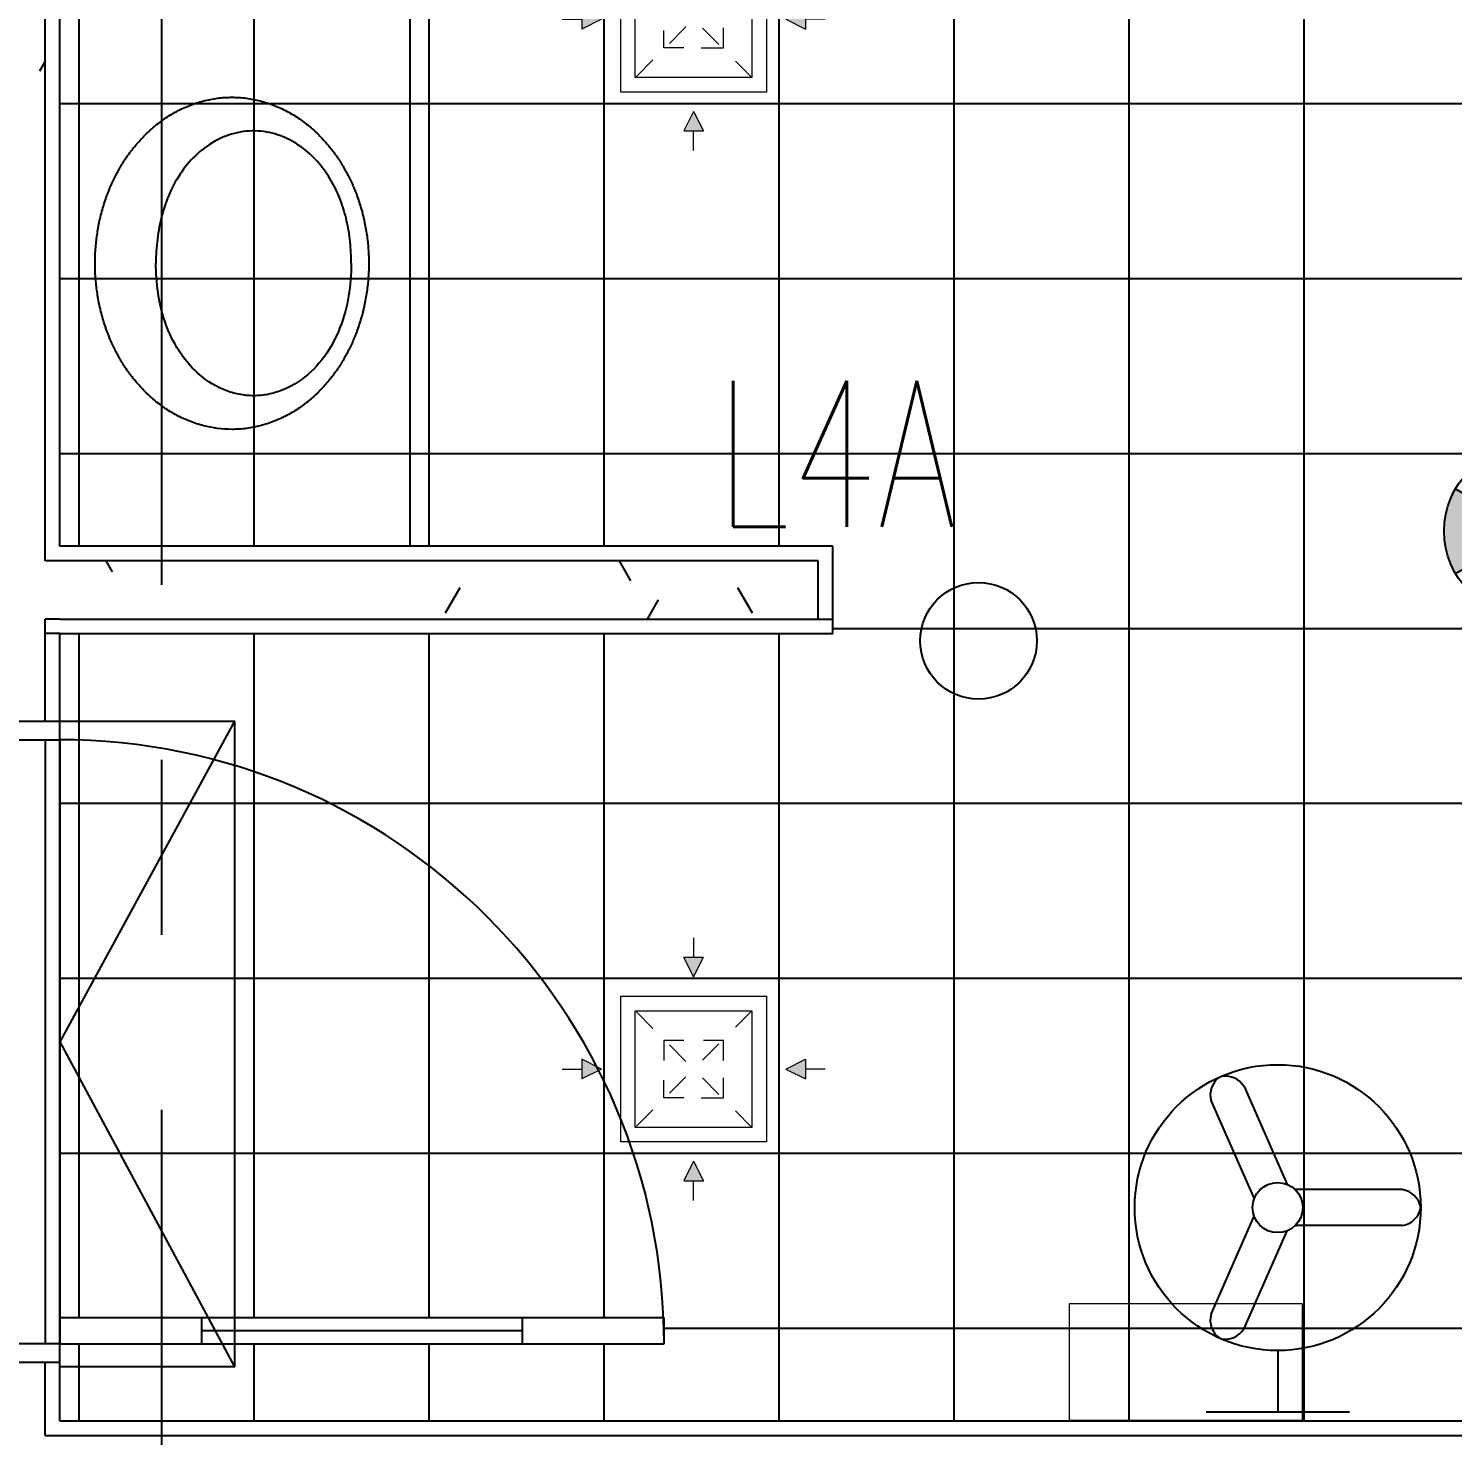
# Model space of a CAD drawing. Header units: millimetres. Extents: x -92759 to 184353, y -15225 to 86714.
# Drawn here: x -40561 to -38121, y 48741 to 51154 of the extents above; entities that cross this region are included whole.
import ezdxf

# ---------------------------------------------------------------- set-up
doc = ezdxf.new("R2010")
doc.units = ezdxf.units.MM
for name, pattern in [('Aligning Line', [3.2004, 1.6002, -1.6002]), ('HIDDEN', [0.375, 0.25, -0.125]), ('IDA - Grid Line', [2100, 1200, -300, 300, -300])]:
    doc.linetypes.add(name, pattern=pattern)
for name, color, linetype in [('0-1', 9, 'Continuous'), ('A-_DETA----_E-2', 9, 'Continuous'), ('A-_DOOR----_E', 8, 'Continuous'), ('A-_FLORPATT_H-1', 9, 'Continuous'), ('A-_WALL----_E', 8, 'Continuous'), ('A-_WALL----_H-1', 9, 'Continuous'), ('A-_WALLPRTN_E', 8, 'Continuous'), ('E-_LITG _ CKT -DB', 1, 'HIDDEN'), ('E-legend', 1, 'Continuous'), ('M-ACMV_FCU', 5, 'Continuous')]:
    doc.layers.add(name, color=color, linetype=linetype)
doc.layers.add('A-_DETA----_E-6', color=7, linetype='Continuous', true_color=0x969696)
doc.layers.add('S-_ANOTGRID_E-1', color=9, linetype='IDA - Grid Line', true_color=0x808080)
doc.layers.add('M-ACMV_Control Panel', color=7, linetype='Continuous', lineweight=25)
doc.layers.add('M-ACMV_CP_ HL', color=7, linetype='Continuous', lineweight=20)
doc.layers.add('M-ACMV_EAG', color=7, linetype='Continuous', lineweight=25, true_color=0x999900)
doc.styles.add('Simplex', font='simplex_.ttf', dxfattribs={"width": 0.7, "height": 450})
doc.styles.add('T3', font='simplex.shx', dxfattribs={"width": 0.7, "height": 300})
pattern_1 = [(0, (-11870.95, 40538.29), (609.6, 152.4), [50.292, -406.908, 50.292, -406.908, -2438.4]), (0, (-11870.95, 40538.29), (609.6, 152.4), [-914.4, 50.292, -864.108, 50.292, -406.908, -1066.8]), (0, (-11870.95, 40538.29), (609.6, 152.4), [-2286, 50.292, -254.508, 50.292, -711.708]), (120, (-11642.35, 40614.49), (-436.7823, 451.7291), [50.292, -406.908, 50.292, -406.908, -2438.4]), (120, (-11642.35, 40614.49), (-436.7823, 451.7291), [-914.4, 50.292, -864.108, 50.292, -406.908, -1066.8]), (120, (-11642.35, 40614.49), (-436.7823, 451.7291), [-2286, 50.292, -254.508, 50.292, -711.708]), (240, (-11566.15, 40919.29), (-172.8177, -604.1291), [50.292, -406.908, 50.292, -406.908, -2438.4]), (240, (-11566.15, 40919.29), (-172.8177, -604.1291), [-914.4, 50.292, -864.108, 50.292, -406.908, -1066.8]), (240, (-11566.15, 40919.29), (-172.8177, -604.1291), [-2286, 50.292, -254.508, 50.292, -711.708])]

# ---------------------------------------------------------------- blocks, each defined once
blk = doc.blocks.new('IDA - F - Single - Swing - FL - Bottom - 1100L X 2200H -TD-06-10140994-BLK8_RHH_1ST STOREY PLAN')
at = {"layer": 'A-_DOOR----_E'}
for p, q in [((518, 1098.5), (473, 1098.5)), ((473, 1098.5), (473, 62.5)), ((518, 62.5), (518, 1098.5)), ((473, 855.5), (518, 855.5)), ((495.5, 855.5), (495.5, 305.5)), ((473, 305.5), (518, 305.5)), ((-518, 62.5), (-550, 62.5)), ((-518, -62.5), (-518, 62.5)), ((473, 62.5), (518, 62.5)), ((550, 62.5), (518, 62.5)), ((518, 62.5), (518, -62.5)), ((-550, -62.5), (-518, -62.5)), ((518, -62.5), (550, -62.5))]:
    blk.add_line(p, q, dxfattribs=at)
blk.add_arc((518, 62.5), 1036, 90, 180, dxfattribs=at)
blk.add_arc((518, 62.5), 1036, 90, 180, dxfattribs=at)
blk = doc.blocks.new('255')
for p, q in [((16995.8, -25738.3), (16696, -26288.3)), ((16696, -26288.3), (16995.8, -26845.3))]:
    blk.add_line(p, q)
blk.add_lwpolyline([(16696, -25738.3), (16995.8, -25738.3), (16995.8, -26845.3), (16696, -26845.3)], close=True)
blk = doc.blocks.new('A$Cb2bf8f38')
at = {"layer": 'A-_FLORPATT_H-1'}
h = blk.add_hatch(dxfattribs=at)
h.set_pattern_fill('FP_5', color=256, style=0, pattern_type=2)
h.set_pattern_definition([(270, (4525, 18025), (300, 2e-14), []), (0, (4525, 18025), (0, 300), [])])
h.paths.add_polyline_path([(4825, 13225), (5782.3, 13225), (5782.3, 13228), (5785.5, 13228), (5787, 13263), (5787.6, 13262), (5789.6, 13264.1), (5790.2, 13264.5), (5788.2, 13268.3), (5787.4, 13269), (5789.5, 13274.2), (5791.4, 13275), (5796.2, 13277.6), (5796.5, 13278.9), (5796.2, 13282), (5793.2, 13283.4), (5798.3, 13285.4), (5800, 13283.4), (5801.6, 13278.9), (5810.9, 13285.4), (5817.3, 13288), (5818.3, 13286.9), (5825, 13289.5), (5825, 13290), (6058.2, 13290), (6064, 13339.2), (6074.6, 13341.1), (6227.5, 13342), (6331.4, 13340.8), (6336.4, 13338.1), (6338.2, 13332.5), (6341.8, 13290), (6860, 13290), (6860, 13491), (6656.6, 13492.6), (6652.1, 13492.3), (6650.6, 13491.9), (6634.6, 13492.6), (6629.8, 13490.8), (6628.4, 13491.9), (6619.8, 13490.8), (6365.3, 13492.6), (6332.7, 13501), (6313.9, 13508.8), (6291.4, 13521.5), (6274.5, 13534.2), (6258.7, 13549.2), (6244.5, 13566.4), (6232.4, 13585.2), (6222.8, 13604.9), (6215.8, 13625.2), (6212.1, 13640.8), (6209.8, 13653.7), (6209.1, 13684.3), (6212.1, 13710), (6218, 13732.9), (6225.4, 13751.9), (6235.9, 13771.7), (6248.5, 13789.8), (6263.2, 13806.3), (6277.8, 13819.3), (6294.5, 13831.3), (6313.9, 13842), (6332, 13849.5), (6354.7, 13856), (6378.9, 13859.6), (6467.2, 13859.8), (6643.3, 13858.2), (6643.3, 13857), (6670.1, 13858.5), (6860, 13859), (6861.5, 13950), (6862, 13950), (6862, 13957.7), (6862, 13959), (6866.6, 13964.3), (6883, 13985.4), (6885.6, 13985.5), (6887.1, 13986), (6892.3, 13988), (6893.3, 13986.9), (6900, 13989.5), (6900, 13990), (6947, 13990), (6947, 13992.7), (6950, 13992.7), (6950, 14018.2), (6942, 14018.2), (6942, 14034), (6892, 14034), (6892, 14050), (6098.3, 14051.6), (6091.5, 14054.6), (6087.7, 14059.6), (6087.3, 14062.2), (6089.6, 14070.2), (6089.6, 14071.5), (6089.2, 14073.4), (6093, 14077), (6096.9, 14078.9), (6102.8, 14079.8), (6148, 14080), (6892, 14080), (6892, 14096), (6942, 14096), (6942, 14111.8), (6950, 14111.8), (6950, 14125), (7175, 14125), (7175, 16075), (4825, 16075), (4825, 13351.6)])
h.paths.add_polyline_path([(5825, 13262), (5825, 13264.4), (5820.1, 13262.8)])
h.paths.add_polyline_path([(5835.6, 13225), (6049.3, 13225), (6052.8, 13228.5), (6055.4, 13260), (5825, 13260.5), (5825, 13262), (5819.3, 13260), (5814.5, 13254.4), (5814.5, 13250), (5815.1, 13228), (5817.7, 13228), (5817.7, 13225), (5825, 13225)])
h.paths.add_polyline_path([(6875, 13225), (6950, 13225), (6950, 13257.3), (6947, 13257.3), (6947, 13260), (6344.6, 13258.6), (6347.7, 13228), (6350.7, 13225), (6661.6, 13225)])
h.paths.add_polyline_path([(5813.2, 13259.6), (5814.6, 13260.5), (5813.2, 13260)])
h.paths.add_polyline_path([(5825, 13267.5), (5824.6, 13270.9), (5822.5, 13269)])
h.paths.add_polyline_path([(5788.2, 13274.2), (5789.6, 13280.7), (5790.2, 13277.4), (5788.6, 13274.9)])
h.paths.add_polyline_path([(5805.4, 13281.1), (5806.9, 13281.7), (5804.7, 13281.2)])
h.paths.add_polyline_path([(6888.7, 13288.7), (6947, 13290), (6947, 13292.7), (6950, 13292.7), (6950, 13491.2), (6890, 13490.6), (6888.7, 13288.7)])
h.paths.add_polyline_path([(6106.3, 13341), (6086.6, 13341.5), (6099, 13341.1)])
h.paths.add_polyline_path([(6950, 13491.2), (6950, 13491.7), (6938, 13491.7)])
h.paths.add_polyline_path([(6750, 13857.5), (6750, 13858.3), (6750, 13857.5)])
h.paths.add_polyline_path([(6900, 13962), (6900, 13964.4), (6895.1, 13962.8)])
h.paths.add_polyline_path([(6887.2, 13954.9), (6888, 13959.5), (6889.5, 13960.7), (6886.7, 13963.1), (6884.6, 13957.9), (6885.9, 13955.2), (6886.7, 13955)])
h.paths.add_polyline_path([(6888, 13950), (6886.6, 13953), (6887.2, 13950), (6888, 13950)])
h.paths.add_polyline_path([(6910.9, 13858.6), (6950, 13859.8), (6950, 13957.3), (6947, 13957.3), (6947, 13960), (6900, 13960.5), (6900, 13962), (6894.3, 13960), (6889.5, 13954.3), (6889.7, 13950), (6890, 13950), (6890.1, 13859), (6910.6, 13858.6)])
h.paths.add_polyline_path([(6879.3, 13950), (6882.5, 13950), (6880.5, 13953.3), (6878.9, 13950)])
h.paths.add_polyline_path([(6900, 13967.5), (6900, 13971.1), (6897.5, 13969)])
h.paths.add_polyline_path([(6881.9, 13980.8), (6880.7, 13982.1), (6881.6, 13980.9)])
h.paths.add_polyline_path([(6092.6, 14062.2), (6090.6, 14065), (6089.6, 14066.2), (6087.8, 14065), (6091.8, 14062.7)])
h.paths.add_polyline_path([(4675, 15025), (4675, 16075), (2425, 16075), (2425, 15025), (2550, 15025), (2550, 16025), (2600, 16025), (2600, 15025), (4329.4, 15025)])
h.paths.add_polyline_path([(4800, 16075), (4800, 16100), (4700, 16100), (4700, 16075)])
h.paths.add_polyline_path([(5884.2, 16225), (7175, 16225), (7175, 18475), (5375, 18475), (5375, 18625), (7175, 18625), (7175, 19475), (6975, 19475), (6975, 20125), (7175, 20125), (7175, 23125), (5375, 23125), (5375, 23275), (7175, 23275), (7175, 25225), (2425, 25225), (2425, 20125), (2925, 20125), (2925, 19475), (2425, 19475), (2425, 17725), (3750, 17725), (3750, 17575), (2425, 17575), (2425, 16402), (3461, 16402), (3461, 16357), (2425, 16357), (2425, 16225), (5400, 16225)])
at = {"layer": 'A-_WALL----_H-1'}
h = blk.add_hatch(dxfattribs=at)
h.set_pattern_fill('FP_1', color=256, style=0, pattern_type=2)
h.set_pattern_definition(pattern_1)
h.paths.add_polyline_path([(2300, 15000), (2400, 15000), (2400, 16325), (2300, 16325), (2300, 15025)])
h.paths.add_polyline_path([(2300, 17425), (2400, 17425), (2400, 19500), (2300, 19500), (2300, 18514.6)])
h.paths.add_polyline_path([(2400, 20100), (2400, 25250), (2300, 25250), (2300, 20100)])
h = blk.add_hatch(dxfattribs=at)
h.set_pattern_fill('FP_1', color=256, style=0, pattern_type=2)
h.set_pattern_definition(pattern_1)
h.paths.add_polyline_path([(3725, 17600), (3725, 17700), (2400, 17700), (2400, 17600), (2774.7, 17600)])
at = {"layer": 'A-_DETA----_E-2'}
blk.add_line((3025, 19475), (3025, 17725), dxfattribs=at)
blk.add_line((3025, 19475), (3025, 17725), dxfattribs=at)
blk.add_line((3025, 19475), (3025, 17725), dxfattribs=at)
for points, knots in [([(2720.3, 17925.2), (2703.9, 17925.2), (2679.2, 17928.4), (2647.8, 17938.6), (2625.4, 17948.9), (2604.4, 17961.8), (2588.1, 17974.3), (2575.9, 17985.3), (2567.2, 17994), (2558.9, 18003.1), (2552.3, 18010.9), (2547.3, 18017.5), (2543.6, 18022.5), (2540.6, 18026.7), (2538.3, 18030), (2536.7, 18032.6), (2535.1, 18034.9), (2533.3, 18037.8), (2531.2, 18041.2), (2528.9, 18045), (2526.8, 18048.7), (2525, 18051.9), (2523, 18055.6), (2520.3, 18060.9), (2516.6, 18068.3), (2512.9, 18076.4), (2510.1, 18083.3), (2508, 18088.5), (2505.9, 18093.9), (2503.2, 18101.6), (2499.9, 18111.7), (2496.3, 18124.3), (2493.4, 18136.8), (2491, 18148.8), (2488.4, 18165), (2486.2, 18185.2), (2485.3, 18209.9), (2486.2, 18234.5), (2488.4, 18254.7), (2491, 18270.9), (2493.4, 18283), (2496.3, 18295.4), (2499.9, 18308), (2503.2, 18318.1), (2505.9, 18325.8), (2508, 18331.2), (2510.1, 18336.4), (2512.9, 18343.3), (2516.6, 18351.5), (2520.3, 18358.9), (2523, 18364.1), (2525, 18367.8), (2526.8, 18371), (2528.9, 18374.7), (2531.2, 18378.5), (2533.3, 18381.9), (2535.1, 18384.8), (2536.7, 18387.2), (2538.3, 18389.7), (2540.6, 18393), (2543.6, 18397.2), (2547.3, 18402.3), (2552.3, 18408.8), (2558.9, 18416.6), (2567.2, 18425.7), (2575.9, 18434.4), (2588.1, 18445.4), (2604.4, 18457.9), (2625.4, 18470.8), (2647.8, 18481.2), (2671.3, 18488.8), (2695.6, 18493.5), (2712.1, 18494.5), (2720.3, 18494.5)], [-1, -1, -1, -1, -0.925926, -0.888889, -0.851852, -0.814815, -0.777778, -0.759259, -0.740741, -0.722222, -0.703704, -0.694444, -0.685185, -0.675926, -0.671296, -0.666667, -0.662037, -0.657407, -0.648148, -0.638889, -0.634259, -0.62963, -0.625, -0.62037, -0.611111, -0.601852, -0.597222, -0.592593, -0.587963, -0.583333, -0.574074, -0.564815, -0.555556, -0.546296, -0.537037, -0.518519, -0.5, -0.481481, -0.462963, -0.453704, -0.444444, -0.435185, -0.425926, -0.416667, -0.412037, -0.407407, -0.402778, -0.398148, -0.388889, -0.37963, -0.375, -0.37037, -0.365741, -0.361111, -0.351852, -0.342593, -0.337963, -0.333333, -0.328704, -0.324074, -0.314815, -0.305556, -0.296296, -0.277778, -0.259259, -0.240741, -0.222222, -0.185185, -0.148148, -0.111111, -0.074074, -0.037037, 0, 0, 0, 0]), ([(2720.3, 17925.2), (2703.9, 17925.2), (2679.2, 17928.4), (2647.8, 17938.6), (2625.4, 17948.9), (2604.4, 17961.8), (2588.1, 17974.3), (2575.9, 17985.3), (2567.2, 17994), (2558.9, 18003.1), (2552.3, 18010.9), (2547.3, 18017.5), (2543.6, 18022.5), (2540.6, 18026.7), (2538.3, 18030), (2536.7, 18032.6), (2535.1, 18034.9), (2533.3, 18037.8), (2531.2, 18041.2), (2528.9, 18045), (2526.8, 18048.7), (2525, 18051.9), (2523, 18055.6), (2520.3, 18060.9), (2516.6, 18068.3), (2512.9, 18076.4), (2510.1, 18083.3), (2508, 18088.5), (2505.9, 18093.9), (2503.2, 18101.6), (2499.9, 18111.7), (2496.3, 18124.3), (2493.4, 18136.8), (2491, 18148.8), (2488.4, 18165), (2486.2, 18185.2), (2485.3, 18209.9), (2486.2, 18234.5), (2488.4, 18254.7), (2491, 18270.9), (2493.4, 18283), (2496.3, 18295.4), (2499.9, 18308), (2503.2, 18318.1), (2505.9, 18325.8), (2508, 18331.2), (2510.1, 18336.4), (2512.9, 18343.3), (2516.6, 18351.5), (2520.3, 18358.9), (2523, 18364.1), (2525, 18367.8), (2526.8, 18371), (2528.9, 18374.7), (2531.2, 18378.5), (2533.3, 18381.9), (2535.1, 18384.8), (2536.7, 18387.2), (2538.3, 18389.7), (2540.6, 18393), (2543.6, 18397.2), (2547.3, 18402.3), (2552.3, 18408.8), (2558.9, 18416.6), (2567.2, 18425.7), (2575.9, 18434.4), (2588.1, 18445.4), (2604.4, 18457.9), (2625.4, 18470.8), (2647.8, 18481.2), (2671.3, 18488.8), (2695.6, 18493.5), (2712.1, 18494.5), (2720.3, 18494.5)], [-1, -1, -1, -1, -0.925926, -0.888889, -0.851852, -0.814815, -0.777778, -0.759259, -0.740741, -0.722222, -0.703704, -0.694444, -0.685185, -0.675926, -0.671296, -0.666667, -0.662037, -0.657407, -0.648148, -0.638889, -0.634259, -0.62963, -0.625, -0.62037, -0.611111, -0.601852, -0.597222, -0.592593, -0.587963, -0.583333, -0.574074, -0.564815, -0.555556, -0.546296, -0.537037, -0.518519, -0.5, -0.481481, -0.462963, -0.453704, -0.444444, -0.435185, -0.425926, -0.416667, -0.412037, -0.407407, -0.402778, -0.398148, -0.388889, -0.37963, -0.375, -0.37037, -0.365741, -0.361111, -0.351852, -0.342593, -0.337963, -0.333333, -0.328704, -0.324074, -0.314815, -0.305556, -0.296296, -0.277778, -0.259259, -0.240741, -0.222222, -0.185185, -0.148148, -0.111111, -0.074074, -0.037037, 0, 0, 0, 0]), ([(2720.3, 17925.2), (2703.9, 17925.2), (2679.2, 17928.4), (2647.8, 17938.6), (2625.4, 17948.9), (2604.4, 17961.8), (2588.1, 17974.3), (2575.9, 17985.3), (2567.2, 17994), (2558.9, 18003.1), (2552.3, 18010.9), (2547.3, 18017.5), (2543.6, 18022.5), (2540.6, 18026.7), (2538.3, 18030), (2536.7, 18032.6), (2535.1, 18034.9), (2533.3, 18037.8), (2531.2, 18041.2), (2528.9, 18045), (2526.8, 18048.7), (2525, 18051.9), (2523, 18055.6), (2520.3, 18060.9), (2516.6, 18068.3), (2512.9, 18076.4), (2510.1, 18083.3), (2508, 18088.5), (2505.9, 18093.9), (2503.2, 18101.6), (2499.9, 18111.7), (2496.3, 18124.3), (2493.4, 18136.8), (2491, 18148.8), (2488.4, 18165), (2486.2, 18185.2), (2485.3, 18209.9), (2486.2, 18234.5), (2488.4, 18254.7), (2491, 18270.9), (2493.4, 18283), (2496.3, 18295.4), (2499.9, 18308), (2503.2, 18318.1), (2505.9, 18325.8), (2508, 18331.2), (2510.1, 18336.4), (2512.9, 18343.3), (2516.6, 18351.5), (2520.3, 18358.9), (2523, 18364.1), (2525, 18367.8), (2526.8, 18371), (2528.9, 18374.7), (2531.2, 18378.5), (2533.3, 18381.9), (2535.1, 18384.8), (2536.7, 18387.2), (2538.3, 18389.7), (2540.6, 18393), (2543.6, 18397.2), (2547.3, 18402.3), (2552.3, 18408.8), (2558.9, 18416.6), (2567.2, 18425.7), (2575.9, 18434.4), (2588.1, 18445.4), (2604.4, 18457.9), (2625.4, 18470.8), (2647.8, 18481.2), (2671.3, 18488.8), (2695.6, 18493.5), (2712.1, 18494.5), (2720.3, 18494.5)], [-1, -1, -1, -1, -0.925926, -0.888889, -0.851852, -0.814815, -0.777778, -0.759259, -0.740741, -0.722222, -0.703704, -0.694444, -0.685185, -0.675926, -0.671296, -0.666667, -0.662037, -0.657407, -0.648148, -0.638889, -0.634259, -0.62963, -0.625, -0.62037, -0.611111, -0.601852, -0.597222, -0.592593, -0.587963, -0.583333, -0.574074, -0.564815, -0.555556, -0.546296, -0.537037, -0.518519, -0.5, -0.481481, -0.462963, -0.453704, -0.444444, -0.435185, -0.425926, -0.416667, -0.412037, -0.407407, -0.402778, -0.398148, -0.388889, -0.37963, -0.375, -0.37037, -0.365741, -0.361111, -0.351852, -0.342593, -0.337963, -0.333333, -0.328704, -0.324074, -0.314815, -0.305556, -0.296296, -0.277778, -0.259259, -0.240741, -0.222222, -0.185185, -0.148148, -0.111111, -0.074074, -0.037037, 0, 0, 0, 0]), ([(2720.3, 18494.5), (2728.5, 18494.5), (2744.9, 18493.5), (2769.2, 18488.8), (2792.7, 18481.2), (2815.1, 18470.8), (2836.1, 18457.9), (2852.4, 18445.4), (2864.6, 18434.4), (2873.3, 18425.7), (2881.7, 18416.7), (2888.2, 18408.8), (2893.2, 18402.3), (2896.9, 18397.2), (2899.9, 18393), (2902.2, 18389.7), (2903.8, 18387.2), (2905.4, 18384.8), (2907.2, 18381.9), (2909.3, 18378.5), (2911.6, 18374.7), (2913.7, 18371), (2915.5, 18367.8), (2917.5, 18364.2), (2920.2, 18358.9), (2923.9, 18351.5), (2927.6, 18343.3), (2930.5, 18336.5), (2932.5, 18331.2), (2934.6, 18325.8), (2937.3, 18318.1), (2940.6, 18308), (2944.2, 18295.4), (2947.1, 18283), (2949.5, 18270.9), (2951.5, 18258.8), (2953, 18246.7), (2954.5, 18230.4), (2955.2, 18209.9), (2954.3, 18185.2), (2952.2, 18165), (2949.5, 18148.8), (2947.5, 18138.8), (2945.7, 18130.6), (2943.6, 18122.2), (2940.6, 18111.7), (2937.3, 18101.6), (2934.6, 18093.9), (2932.5, 18088.5), (2930.5, 18083.3), (2927.6, 18076.4), (2923.9, 18068.3), (2920.2, 18060.9), (2917.5, 18055.6), (2915.5, 18051.9), (2913.7, 18048.7), (2911.6, 18045), (2909.3, 18041.2), (2907.2, 18037.8), (2905.4, 18034.9), (2903.8, 18032.6), (2902.2, 18030), (2899.9, 18026.7), (2896.9, 18022.5), (2893.2, 18017.5), (2888.2, 18010.9), (2881.7, 18003.1), (2873.4, 17994), (2864.6, 17985.3), (2852.4, 17974.3), (2836.1, 17961.8), (2815.1, 17948.9), (2792.7, 17938.6), (2769.2, 17930.9), (2744.9, 17926.2), (2728.5, 17925.2), (2720.3, 17925.2)], [-1, -1, -1, -1, -0.962963, -0.925926, -0.888889, -0.851852, -0.814815, -0.777778, -0.759259, -0.740741, -0.722222, -0.703704, -0.694444, -0.685185, -0.675926, -0.671296, -0.666667, -0.662037, -0.657407, -0.648148, -0.638889, -0.634259, -0.62963, -0.625, -0.62037, -0.611111, -0.601852, -0.597222, -0.592593, -0.587963, -0.583333, -0.574074, -0.564815, -0.555556, -0.546296, -0.537037, -0.527778, -0.518519, -0.5, -0.481481, -0.462963, -0.453704, -0.444444, -0.439815, -0.435185, -0.425926, -0.416667, -0.412037, -0.407407, -0.402778, -0.398148, -0.388889, -0.37963, -0.375, -0.37037, -0.365741, -0.361111, -0.351852, -0.342593, -0.337963, -0.333333, -0.328704, -0.324074, -0.314815, -0.305556, -0.296296, -0.277778, -0.259259, -0.240741, -0.222222, -0.185185, -0.148148, -0.111111, -0.074074, -0.037037, 0, 0, 0, 0]), ([(2720.3, 18494.5), (2728.5, 18494.5), (2744.9, 18493.5), (2769.2, 18488.8), (2792.7, 18481.2), (2815.1, 18470.8), (2836.1, 18457.9), (2852.4, 18445.4), (2864.6, 18434.4), (2873.3, 18425.7), (2881.7, 18416.7), (2888.2, 18408.8), (2893.2, 18402.3), (2896.9, 18397.2), (2899.9, 18393), (2902.2, 18389.7), (2903.8, 18387.2), (2905.4, 18384.8), (2907.2, 18381.9), (2909.3, 18378.5), (2911.6, 18374.7), (2913.7, 18371), (2915.5, 18367.8), (2917.5, 18364.2), (2920.2, 18358.9), (2923.9, 18351.5), (2927.6, 18343.3), (2930.5, 18336.5), (2932.5, 18331.2), (2934.6, 18325.8), (2937.3, 18318.1), (2940.6, 18308), (2944.2, 18295.4), (2947.1, 18283), (2949.5, 18270.9), (2951.5, 18258.8), (2953, 18246.7), (2954.5, 18230.4), (2955.2, 18209.9), (2954.3, 18185.2), (2952.2, 18165), (2949.5, 18148.8), (2947.5, 18138.8), (2945.7, 18130.6), (2943.6, 18122.2), (2940.6, 18111.7), (2937.3, 18101.6), (2934.6, 18093.9), (2932.5, 18088.5), (2930.5, 18083.3), (2927.6, 18076.4), (2923.9, 18068.3), (2920.2, 18060.9), (2917.5, 18055.6), (2915.5, 18051.9), (2913.7, 18048.7), (2911.6, 18045), (2909.3, 18041.2), (2907.2, 18037.8), (2905.4, 18034.9), (2903.8, 18032.6), (2902.2, 18030), (2899.9, 18026.7), (2896.9, 18022.5), (2893.2, 18017.5), (2888.2, 18010.9), (2881.7, 18003.1), (2873.4, 17994), (2864.6, 17985.3), (2852.4, 17974.3), (2836.1, 17961.8), (2815.1, 17948.9), (2792.7, 17938.6), (2769.2, 17930.9), (2744.9, 17926.2), (2728.5, 17925.2), (2720.3, 17925.2)], [-1, -1, -1, -1, -0.962963, -0.925926, -0.888889, -0.851852, -0.814815, -0.777778, -0.759259, -0.740741, -0.722222, -0.703704, -0.694444, -0.685185, -0.675926, -0.671296, -0.666667, -0.662037, -0.657407, -0.648148, -0.638889, -0.634259, -0.62963, -0.625, -0.62037, -0.611111, -0.601852, -0.597222, -0.592593, -0.587963, -0.583333, -0.574074, -0.564815, -0.555556, -0.546296, -0.537037, -0.527778, -0.518519, -0.5, -0.481481, -0.462963, -0.453704, -0.444444, -0.439815, -0.435185, -0.425926, -0.416667, -0.412037, -0.407407, -0.402778, -0.398148, -0.388889, -0.37963, -0.375, -0.37037, -0.365741, -0.361111, -0.351852, -0.342593, -0.337963, -0.333333, -0.328704, -0.324074, -0.314815, -0.305556, -0.296296, -0.277778, -0.259259, -0.240741, -0.222222, -0.185185, -0.148148, -0.111111, -0.074074, -0.037037, 0, 0, 0, 0]), ([(2720.3, 18494.5), (2728.5, 18494.5), (2744.9, 18493.5), (2769.2, 18488.8), (2792.7, 18481.2), (2815.1, 18470.8), (2836.1, 18457.9), (2852.4, 18445.4), (2864.6, 18434.4), (2873.3, 18425.7), (2881.7, 18416.7), (2888.2, 18408.8), (2893.2, 18402.3), (2896.9, 18397.2), (2899.9, 18393), (2902.2, 18389.7), (2903.8, 18387.2), (2905.4, 18384.8), (2907.2, 18381.9), (2909.3, 18378.5), (2911.6, 18374.7), (2913.7, 18371), (2915.5, 18367.8), (2917.5, 18364.2), (2920.2, 18358.9), (2923.9, 18351.5), (2927.6, 18343.3), (2930.5, 18336.5), (2932.5, 18331.2), (2934.6, 18325.8), (2937.3, 18318.1), (2940.6, 18308), (2944.2, 18295.4), (2947.1, 18283), (2949.5, 18270.9), (2951.5, 18258.8), (2953, 18246.7), (2954.5, 18230.4), (2955.2, 18209.9), (2954.3, 18185.2), (2952.2, 18165), (2949.5, 18148.8), (2947.5, 18138.8), (2945.7, 18130.6), (2943.6, 18122.2), (2940.6, 18111.7), (2937.3, 18101.6), (2934.6, 18093.9), (2932.5, 18088.5), (2930.5, 18083.3), (2927.6, 18076.4), (2923.9, 18068.3), (2920.2, 18060.9), (2917.5, 18055.6), (2915.5, 18051.9), (2913.7, 18048.7), (2911.6, 18045), (2909.3, 18041.2), (2907.2, 18037.8), (2905.4, 18034.9), (2903.8, 18032.6), (2902.2, 18030), (2899.9, 18026.7), (2896.9, 18022.5), (2893.2, 18017.5), (2888.2, 18010.9), (2881.7, 18003.1), (2873.4, 17994), (2864.6, 17985.3), (2852.4, 17974.3), (2836.1, 17961.8), (2815.1, 17948.9), (2792.7, 17938.6), (2769.2, 17930.9), (2744.9, 17926.2), (2728.5, 17925.2), (2720.3, 17925.2)], [-1, -1, -1, -1, -0.962963, -0.925926, -0.888889, -0.851852, -0.814815, -0.777778, -0.759259, -0.740741, -0.722222, -0.703704, -0.694444, -0.685185, -0.675926, -0.671296, -0.666667, -0.662037, -0.657407, -0.648148, -0.638889, -0.634259, -0.62963, -0.625, -0.62037, -0.611111, -0.601852, -0.597222, -0.592593, -0.587963, -0.583333, -0.574074, -0.564815, -0.555556, -0.546296, -0.537037, -0.527778, -0.518519, -0.5, -0.481481, -0.462963, -0.453704, -0.444444, -0.439815, -0.435185, -0.425926, -0.416667, -0.412037, -0.407407, -0.402778, -0.398148, -0.388889, -0.37963, -0.375, -0.37037, -0.365741, -0.361111, -0.351852, -0.342593, -0.337963, -0.333333, -0.328704, -0.324074, -0.314815, -0.305556, -0.296296, -0.277778, -0.259259, -0.240741, -0.222222, -0.185185, -0.148148, -0.111111, -0.074074, -0.037037, 0, 0, 0, 0]), ([(2924.8, 18209.9), (2924.8, 18222.1), (2923.6, 18246.7), (2917.6, 18283.1), (2907.1, 18318.5), (2891.4, 18351.9), (2870.2, 18382.2), (2843.5, 18407.8), (2811.7, 18426.9), (2781.2, 18435.8), (2755.1, 18437.5), (2727.5, 18434.7), (2694.6, 18423.2), (2660.4, 18399.2), (2633, 18367.7), (2612.8, 18331.4), (2599.2, 18292.1), (2591.6, 18251.3), (2589.9, 18223.7), (2589.9, 18209.9)], [0, 0, 0, 0, 0.058824, 0.117647, 0.176471, 0.235294, 0.294118, 0.352941, 0.411765, 0.470588, 0.503676, 0.536765, 0.602941, 0.669118, 0.735294, 0.801471, 0.867647, 0.933824, 1, 1, 1, 1]), ([(2924.8, 18209.9), (2924.8, 18222.1), (2923.6, 18246.7), (2917.6, 18283.1), (2907.1, 18318.5), (2891.4, 18351.9), (2870.2, 18382.2), (2843.5, 18407.8), (2811.7, 18426.9), (2781.2, 18435.8), (2755.1, 18437.5), (2727.5, 18434.7), (2694.6, 18423.2), (2660.4, 18399.2), (2633, 18367.7), (2612.8, 18331.4), (2599.2, 18292.1), (2591.6, 18251.3), (2589.9, 18223.7), (2589.9, 18209.9)], [0, 0, 0, 0, 0.058824, 0.117647, 0.176471, 0.235294, 0.294118, 0.352941, 0.411765, 0.470588, 0.503676, 0.536765, 0.602941, 0.669118, 0.735294, 0.801471, 0.867647, 0.933824, 1, 1, 1, 1]), ([(2924.8, 18209.9), (2924.8, 18222.1), (2923.6, 18246.7), (2917.6, 18283.1), (2907.1, 18318.5), (2891.4, 18351.9), (2870.2, 18382.2), (2843.5, 18407.8), (2811.7, 18426.9), (2781.2, 18435.8), (2755.1, 18437.5), (2727.5, 18434.7), (2694.6, 18423.2), (2660.4, 18399.2), (2633, 18367.7), (2612.8, 18331.4), (2599.2, 18292.1), (2591.6, 18251.3), (2589.9, 18223.7), (2589.9, 18209.9)], [0, 0, 0, 0, 0.058824, 0.117647, 0.176471, 0.235294, 0.294118, 0.352941, 0.411765, 0.470588, 0.503676, 0.536765, 0.602941, 0.669118, 0.735294, 0.801471, 0.867647, 0.933824, 1, 1, 1, 1]), ([(2924.8, 18209.9), (2924.8, 18191.1), (2921.9, 18153.5), (2907.5, 18098.8), (2880.9, 18048.6), (2842.6, 18009.2), (2802.9, 17989.1), (2770, 17982.6), (2744.8, 17982.6), (2720.1, 17987.5), (2689, 17999.9), (2654.9, 18024.8), (2624.1, 18064.8), (2603.6, 18110.8), (2592.3, 18159.8), (2589.9, 18193.2), (2589.9, 18209.9)], [-1, -1, -1, -1, -0.91, -0.82, -0.73, -0.64, -0.56, -0.52, -0.48, -0.44, -0.4, -0.32, -0.24, -0.16, -0.08, 0, 0, 0, 0]), ([(2924.8, 18209.9), (2924.8, 18191.1), (2921.9, 18153.5), (2907.5, 18098.8), (2880.9, 18048.6), (2842.6, 18009.2), (2802.9, 17989.1), (2770, 17982.6), (2744.8, 17982.6), (2720.1, 17987.5), (2689, 17999.9), (2654.9, 18024.8), (2624.1, 18064.8), (2603.6, 18110.8), (2592.3, 18159.8), (2589.9, 18193.2), (2589.9, 18209.9)], [-1, -1, -1, -1, -0.91, -0.82, -0.73, -0.64, -0.56, -0.52, -0.48, -0.44, -0.4, -0.32, -0.24, -0.16, -0.08, 0, 0, 0, 0]), ([(2924.8, 18209.9), (2924.8, 18191.1), (2921.9, 18153.5), (2907.5, 18098.8), (2880.9, 18048.6), (2842.6, 18009.2), (2802.9, 17989.1), (2770, 17982.6), (2744.8, 17982.6), (2720.1, 17987.5), (2689, 17999.9), (2654.9, 18024.8), (2624.1, 18064.8), (2603.6, 18110.8), (2592.3, 18159.8), (2589.9, 18193.2), (2589.9, 18209.9)], [-1, -1, -1, -1, -0.91, -0.82, -0.73, -0.64, -0.56, -0.52, -0.48, -0.44, -0.4, -0.32, -0.24, -0.16, -0.08, 0, 0, 0, 0])]:
    blk.add_open_spline(points, degree=3, knots=knots, dxfattribs=at)
at = {"layer": 'A-_DETA----_E-6'}
blk.add_line((3025, 19475), (3025, 17725), dxfattribs=at)
for points, knots in [([(2720.3, 17925.2), (2703.9, 17925.2), (2679.2, 17928.4), (2647.8, 17938.6), (2625.4, 17948.9), (2604.4, 17961.8), (2588.1, 17974.3), (2575.9, 17985.3), (2567.2, 17994), (2558.9, 18003.1), (2552.3, 18010.9), (2547.3, 18017.5), (2543.6, 18022.5), (2540.6, 18026.7), (2538.3, 18030), (2536.7, 18032.6), (2535.1, 18034.9), (2533.3, 18037.8), (2531.2, 18041.2), (2528.9, 18045), (2526.8, 18048.7), (2525, 18051.9), (2523, 18055.6), (2520.3, 18060.9), (2516.6, 18068.3), (2512.9, 18076.4), (2510.1, 18083.3), (2508, 18088.5), (2505.9, 18093.9), (2503.2, 18101.6), (2499.9, 18111.7), (2496.3, 18124.3), (2493.4, 18136.8), (2491, 18148.8), (2488.4, 18165), (2486.2, 18185.2), (2485.3, 18209.9), (2486.2, 18234.5), (2488.4, 18254.7), (2491, 18270.9), (2493.4, 18283), (2496.3, 18295.4), (2499.9, 18308), (2503.2, 18318.1), (2505.9, 18325.8), (2508, 18331.2), (2510.1, 18336.4), (2512.9, 18343.3), (2516.6, 18351.5), (2520.3, 18358.9), (2523, 18364.1), (2525, 18367.8), (2526.8, 18371), (2528.9, 18374.7), (2531.2, 18378.5), (2533.3, 18381.9), (2535.1, 18384.8), (2536.7, 18387.2), (2538.3, 18389.7), (2540.6, 18393), (2543.6, 18397.2), (2547.3, 18402.3), (2552.3, 18408.8), (2558.9, 18416.6), (2567.2, 18425.7), (2575.9, 18434.4), (2588.1, 18445.4), (2604.4, 18457.9), (2625.4, 18470.8), (2647.8, 18481.2), (2671.3, 18488.8), (2695.6, 18493.5), (2712.1, 18494.5), (2720.3, 18494.5)], [-1, -1, -1, -1, -0.925926, -0.888889, -0.851852, -0.814815, -0.777778, -0.759259, -0.740741, -0.722222, -0.703704, -0.694444, -0.685185, -0.675926, -0.671296, -0.666667, -0.662037, -0.657407, -0.648148, -0.638889, -0.634259, -0.62963, -0.625, -0.62037, -0.611111, -0.601852, -0.597222, -0.592593, -0.587963, -0.583333, -0.574074, -0.564815, -0.555556, -0.546296, -0.537037, -0.518519, -0.5, -0.481481, -0.462963, -0.453704, -0.444444, -0.435185, -0.425926, -0.416667, -0.412037, -0.407407, -0.402778, -0.398148, -0.388889, -0.37963, -0.375, -0.37037, -0.365741, -0.361111, -0.351852, -0.342593, -0.337963, -0.333333, -0.328704, -0.324074, -0.314815, -0.305556, -0.296296, -0.277778, -0.259259, -0.240741, -0.222222, -0.185185, -0.148148, -0.111111, -0.074074, -0.037037, 0, 0, 0, 0]), ([(2720.3, 18494.5), (2728.5, 18494.5), (2744.9, 18493.5), (2769.2, 18488.8), (2792.7, 18481.2), (2815.1, 18470.8), (2836.1, 18457.9), (2852.4, 18445.4), (2864.6, 18434.4), (2873.3, 18425.7), (2881.7, 18416.7), (2888.2, 18408.8), (2893.2, 18402.3), (2896.9, 18397.2), (2899.9, 18393), (2902.2, 18389.7), (2903.8, 18387.2), (2905.4, 18384.8), (2907.2, 18381.9), (2909.3, 18378.5), (2911.6, 18374.7), (2913.7, 18371), (2915.5, 18367.8), (2917.5, 18364.2), (2920.2, 18358.9), (2923.9, 18351.5), (2927.6, 18343.3), (2930.5, 18336.5), (2932.5, 18331.2), (2934.6, 18325.8), (2937.3, 18318.1), (2940.6, 18308), (2944.2, 18295.4), (2947.1, 18283), (2949.5, 18270.9), (2951.5, 18258.8), (2953, 18246.7), (2954.5, 18230.4), (2955.2, 18209.9), (2954.3, 18185.2), (2952.2, 18165), (2949.5, 18148.8), (2947.5, 18138.8), (2945.7, 18130.6), (2943.6, 18122.2), (2940.6, 18111.7), (2937.3, 18101.6), (2934.6, 18093.9), (2932.5, 18088.5), (2930.5, 18083.3), (2927.6, 18076.4), (2923.9, 18068.3), (2920.2, 18060.9), (2917.5, 18055.6), (2915.5, 18051.9), (2913.7, 18048.7), (2911.6, 18045), (2909.3, 18041.2), (2907.2, 18037.8), (2905.4, 18034.9), (2903.8, 18032.6), (2902.2, 18030), (2899.9, 18026.7), (2896.9, 18022.5), (2893.2, 18017.5), (2888.2, 18010.9), (2881.7, 18003.1), (2873.4, 17994), (2864.6, 17985.3), (2852.4, 17974.3), (2836.1, 17961.8), (2815.1, 17948.9), (2792.7, 17938.6), (2769.2, 17930.9), (2744.9, 17926.2), (2728.5, 17925.2), (2720.3, 17925.2)], [-1, -1, -1, -1, -0.962963, -0.925926, -0.888889, -0.851852, -0.814815, -0.777778, -0.759259, -0.740741, -0.722222, -0.703704, -0.694444, -0.685185, -0.675926, -0.671296, -0.666667, -0.662037, -0.657407, -0.648148, -0.638889, -0.634259, -0.62963, -0.625, -0.62037, -0.611111, -0.601852, -0.597222, -0.592593, -0.587963, -0.583333, -0.574074, -0.564815, -0.555556, -0.546296, -0.537037, -0.527778, -0.518519, -0.5, -0.481481, -0.462963, -0.453704, -0.444444, -0.439815, -0.435185, -0.425926, -0.416667, -0.412037, -0.407407, -0.402778, -0.398148, -0.388889, -0.37963, -0.375, -0.37037, -0.365741, -0.361111, -0.351852, -0.342593, -0.337963, -0.333333, -0.328704, -0.324074, -0.314815, -0.305556, -0.296296, -0.277778, -0.259259, -0.240741, -0.222222, -0.185185, -0.148148, -0.111111, -0.074074, -0.037037, 0, 0, 0, 0]), ([(2924.8, 18209.9), (2924.8, 18222.1), (2923.6, 18246.7), (2917.6, 18283.1), (2907.1, 18318.5), (2891.4, 18351.9), (2870.2, 18382.2), (2843.5, 18407.8), (2811.7, 18426.9), (2781.2, 18435.8), (2755.1, 18437.5), (2727.5, 18434.7), (2694.6, 18423.2), (2660.4, 18399.2), (2633, 18367.7), (2612.8, 18331.4), (2599.2, 18292.1), (2591.6, 18251.3), (2589.9, 18223.7), (2589.9, 18209.9)], [0, 0, 0, 0, 0.058824, 0.117647, 0.176471, 0.235294, 0.294118, 0.352941, 0.411765, 0.470588, 0.503676, 0.536765, 0.602941, 0.669118, 0.735294, 0.801471, 0.867647, 0.933824, 1, 1, 1, 1]), ([(2924.8, 18209.9), (2924.8, 18191.1), (2921.9, 18153.5), (2907.5, 18098.8), (2880.9, 18048.6), (2842.6, 18009.2), (2802.9, 17989.1), (2770, 17982.6), (2744.8, 17982.6), (2720.1, 17987.5), (2689, 17999.9), (2654.9, 18024.8), (2624.1, 18064.8), (2603.6, 18110.8), (2592.3, 18159.8), (2589.9, 18193.2), (2589.9, 18209.9)], [-1, -1, -1, -1, -0.91, -0.82, -0.73, -0.64, -0.56, -0.52, -0.48, -0.44, -0.4, -0.32, -0.24, -0.16, -0.08, 0, 0, 0, 0])]:
    blk.add_open_spline(points, degree=3, knots=knots, dxfattribs=at)
at = {"layer": 'A-_WALL----_E'}
for p, q in [((2400, 17700), (2400, 19500)), ((3725, 17700), (2400, 17700)), ((3725, 17600), (3725, 17700)), ((2400, 17425), (2400, 17600)), ((2425, 17600), (2400, 17600)), ((2425, 17575), (2400, 17575)), ((2400, 16200), (2400, 16325)), ((2400, 16200), (7200, 16200))]:
    blk.add_line(p, q, dxfattribs=at)
at = {"layer": 'A-_WALLPRTN_E'}
for p, q in [((2425, 17725), (2425, 19475)), ((3750, 17725), (2425, 17725)), ((3750, 17575), (3750, 17725)), ((2425, 17600), (3750, 17600)), ((2425, 17425), (2425, 17575)), ((2425, 17575), (3750, 17575)), ((2300, 17425), (2425, 17425)), ((2400, 17393), (2400, 16357)), ((2425, 17393), (2425, 16357)), ((2425, 16325), (2300, 16325)), ((2425, 16225), (2425, 16325)), ((2425, 16225), (7175, 16225))]:
    blk.add_line(p, q, dxfattribs=at)
at = {"layer": 'S-_ANOTGRID_E-1'}
blk.add_line((2600, -20141.4), (2600, 53272.8), dxfattribs=at)
blk.add_blockref('255', (-14271, 43163.3))
at = {"layer": 'A-_DOOR----_E', "rotation": 269.9999999999999}
blk.add_blockref('IDA - F - Single - Swing - FL - Bottom - 1100L X 2200H -TD-06-10140994-BLK8_RHH_1ST STOREY PLAN', (2362.5, 16875), dxfattribs=at)
blk = doc.blocks.new('wall fan - 400mm')
at = {"layer": 'E-legend', "lineweight": 25}
for p, q in [((-440433.1, 372260.2), (-440359.3, 372092.5)), ((-440489.5, 372235.3), (-440415.7, 372067.6)), ((-440162.4, 372083.6), (-440345.6, 372083.6)), ((-440489.5, 371870.1), (-440415.7, 372037.9)), ((-440433.1, 371845.3), (-440359.3, 372013)), ((-440162.4, 372021.9), (-440345.6, 372021.9)), ((-440375.5, 371807.6), (-440375.5, 371702.6)), ((-440498.3, 371702.6), (-440252.6, 371702.6))]:
    blk.add_line(p, q, dxfattribs=at)
for radius in [245.1, 42.9]:
    blk.add_circle((-440375.5, 372052.7), radius, dxfattribs=at)
for centre, start, end in [((-440453.5, 372245.8), 123.5639, 196.2142), ((-440465.2, 372240.7), 31.3114, 103.9618), ((-440369.1, 372089.7), 187.5486, 190.5247), ((-440338.5, 372046.4), 97.5486, 100.5247), ((-440381.9, 372089.7), 349.4753, 352.4514), ((-440167.3, 372046.4), 9.8011, 82.4514), ((-440167.3, 372059.1), 277.5486, 350.1989), ((-440369.1, 372015.7), 169.4753, 172.4514), ((-440338.5, 372059.1), 259.4753, 262.4514), ((-440381.9, 372015.7), 7.5486, 10.5247), ((-440453.5, 371859.7), 163.7858, 236.4361), ((-440465.2, 371864.8), 256.0382, 328.6886)]:
    blk.add_arc(centre, 37.5, start, end, dxfattribs=at)
blk = doc.blocks.new('E1S')
at = {"layer": 'E-legend', "lineweight": 25}
h = blk.add_hatch(color=256, dxfattribs=at)
h.dxf.hatch_style = 1
h.paths.add_polyline_path([(-440375.5, 383969.3), (-440500.9, 384041.7, 0.131652), (-440520.3, 383969.3, 0.131652), (-440500.9, 383896.9)])
h = blk.add_hatch(color=256, dxfattribs=at)
h.dxf.hatch_style = 1
h.paths.add_polyline_path([(-440250.1, 384041.7), (-440375.5, 383969.3), (-440250.1, 383896.9, 0.131652), (-440230.7, 383969.3, 0.131652)])
for p, q in [((-440500.9, 384041.7), (-440250.1, 383896.9)), ((-440500.9, 383896.9), (-440250.1, 384041.7))]:
    blk.add_line(p, q, dxfattribs=at)
blk.add_circle((-440375.5, 383969.3), 144.8, dxfattribs=at)
at = {"layer": 'E-legend', "lineweight": 18, "style": 'T3', "width": 0.7}
blk.add_text('S', height=253.4, rotation=359.9998, dxfattribs=at).set_placement((-440211.3, 384049.4))
blk = doc.blocks.new('A$Cccd3aec5')
at = {"layer": 'E-legend', "lineweight": 25}
blk.add_circle((791.8, 170.3), 100, dxfattribs=at)
at = {"layer": 'E-legend', "lineweight": 25, "style": 'Simplex', "width": 0.7}
blk.add_text('L4A', height=250, dxfattribs=at).set_placement((341, 366))
blk = doc.blocks.new('EL_B8_L1_R4')
at = {"color": 0, "linetype": 'ByBlock', "lineweight": 0}
for name, p in [('E1S', (456111.3, -406777.1)), ('wall fan - 400mm', (455681.2, -396020.3))]:
    blk.add_blockref(name, p, dxfattribs=at)
at = {"layer": 'E-_LITG _ CKT -DB', "ltscale": 0.5}
blk.add_blockref('A$Cccd3aec5', (14001.1, -23166.1), dxfattribs=at)
blk = doc.blocks.new('A$C8e78aa09')
at = {"layer": 'M-ACMV_EAG', "lineweight": 5}
h = blk.add_hatch(color=256, dxfattribs=at)
h.dxf.hatch_style = 1
h.paths.add_polyline_path([(16.8, 191.6), (-16.8, 191.6), (0, 158)])
h = blk.add_hatch(color=256, dxfattribs=at)
h.dxf.hatch_style = 1
h.paths.add_polyline_path([(-191.6, 16.8), (-191.6, -16.8), (-158, 0)])
h = blk.add_hatch(color=256, dxfattribs=at)
h.dxf.hatch_style = 1
h.paths.add_polyline_path([(158, 0), (191.6, -16.8), (191.6, 16.8)])
h = blk.add_hatch(color=256, dxfattribs=at)
h.dxf.hatch_style = 1
h.paths.add_polyline_path([(0, -158), (-16.8, -191.6), (16.8, -191.6)])
for p, q in [((0, 225.2), (0, 191.6)), ((-16.8, 191.6), (16.8, 191.6)), ((0, 158), (-16.8, 191.6)), ((-16.8, 191.6), (16.8, 191.6)), ((0, 158), (16.8, 191.6)), ((-225.2, 0), (-191.6, 0)), ((-191.6, -16.8), (-191.6, 16.8)), ((-158, 0), (-191.6, 16.8)), ((-191.6, -16.8), (-191.6, 16.8)), ((-158, 0), (-191.6, -16.8)), ((158, 0), (191.6, 16.8)), ((158, 0), (191.6, -16.8)), ((191.6, -16.8), (191.6, 16.8)), ((191.6, -16.8), (191.6, 16.8)), ((225.2, 0), (191.6, 0)), ((0, -158), (-16.8, -191.6)), ((0, -158), (16.8, -191.6)), ((-16.8, -191.6), (16.8, -191.6)), ((-16.8, -191.6), (16.8, -191.6)), ((0, -225.2), (0, -191.6))]:
    blk.add_line(p, q, dxfattribs=at)
at = {"layer": 'M-ACMV_EAG', "linetype": 'Aligning Line', "lineweight": 5, "ltscale": 25}
for p, q in [((-100, 100), (100, -100)), ((100, 100), (-100, -100))]:
    blk.add_line(p, q, dxfattribs=at)
at = {"layer": 'M-ACMV_EAG', "lineweight": 5}
for points in [[(-125, 125), (125, 125), (125, -125), (-125, -125)], [(-100, 100), (100, 100), (100, -100), (-100, -100)]]:
    blk.add_lwpolyline(points, close=True, dxfattribs=at)
for points in [[(-14.9, 51.2), (-49.1, 51.2), (-49.1, 17.1)], [(49.1, 12.8), (49.1, 51.2), (14.9, 51.2)], [(-49.1, -17.1), (-49.1, -51.2), (-14.9, -51.2)], [(49.1, -17.1), (49.1, -51.2), (19.2, -51.2)]]:
    blk.add_lwpolyline(points, dxfattribs=at)
blk = doc.blocks.new('A$Ce886c8c0')
at = {"layer": 'M-ACMV_Control Panel', "lineweight": 5}
blk.add_lwpolyline([(200, -200), (200, 200), (0, 200), (0, -200)], close=True, dxfattribs=at)
blk.add_solid([(0, -200), (200, -200), (200, 200), (0, -200)], dxfattribs=at)
blk = doc.blocks.new('ACMV_B8L1_R9')
at = {"layer": 'M-ACMV_CP_ HL', "rotation": 270}
blk.add_blockref('A$Ce886c8c0', (251225.6, -60987.3), dxfattribs=at)
at = {"layer": 'M-ACMV_EAG', "lineweight": 5, "rotation": 270}
for p in [(250381.7, -58785), (250381.7, -60585)]:
    blk.add_blockref('A$C8e78aa09', p, dxfattribs=at)

msp = doc.modelspace()

# ---------------------------------------------------------------- block references
at = {"layer": '0-1'}
msp.add_blockref('A$Cb2bf8f38', (-42933, 32541.2), dxfattribs=at)

# ---------------------------------------------------------------- next in the draw order: block references
at = {"color": 0}
msp.add_blockref('EL_B8_L1_R4', (-53725.9, 73099.6), dxfattribs=at)

# ---------------------------------------------------------------- next in the draw order: block references
at = {"layer": 'M-ACMV_FCU', "color": 5}
msp.add_blockref('ACMV_B8L1_R9', (-289803, 109954.6), dxfattribs=at)

doc.saveas('drawing.dxf')
